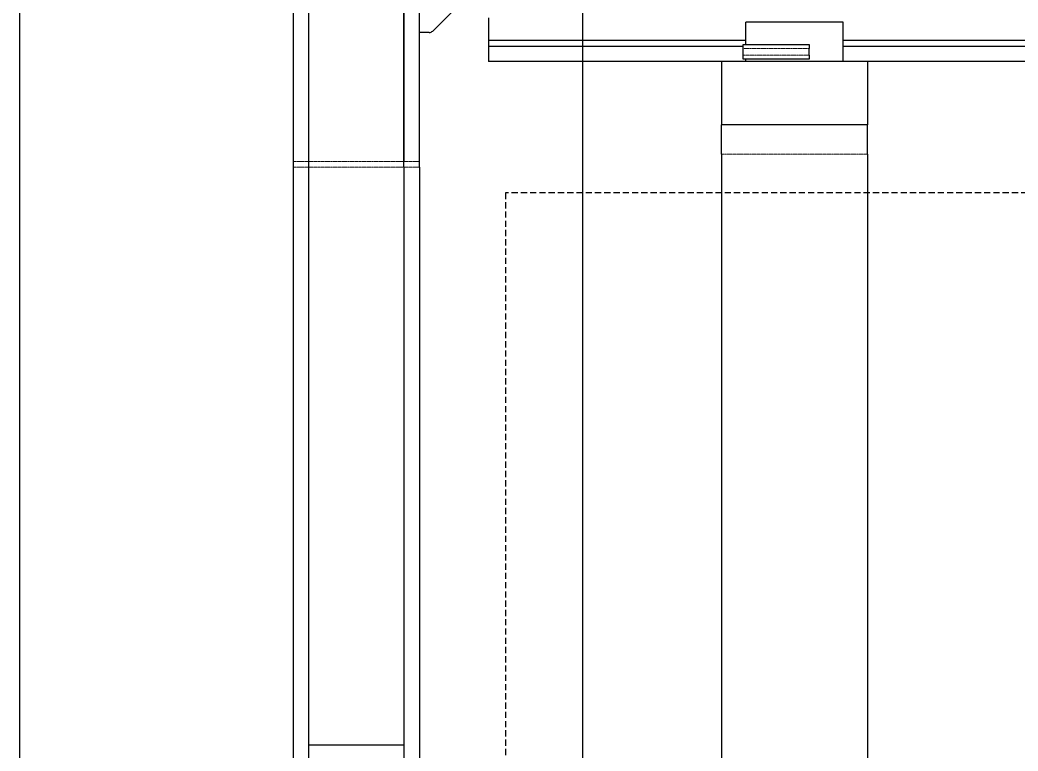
# Model space of a CAD drawing. Header units: millimetres. Extents: x -18594 to 273470, y -238787 to 48452.
# Drawn here: x 134896 to 135922, y -76037 to -75285 of the extents above; entities that cross this region are included whole.
import ezdxf

# ---------------------------------------------------------------- set-up
doc = ezdxf.new("R2010")
doc.units = ezdxf.units.MM
doc.linetypes.add('Xref AGV layout$0$HIDDEN', pattern=[9.525, 6.35, -3.175])
doc.linetypes.add('Xref AGV layout$0$PHANTOM', pattern=[2.5, 1.25, -0.25, 0.25, -0.25, 0.25, -0.25])
doc.layers.add('AM_BOR', color=4, linetype='Continuous', lineweight=25)
doc.layers.add('Xref AGV layout$0$Ndc8_F_Fast', color=5, linetype='Continuous', true_color=0x0000ff)

# ---------------------------------------------------------------- blocks, each defined once
blk = doc.blocks.new('Xref AGV layout$0$A$C343F789C')
at = {"color": 7, "linetype": 'Continuous', "lineweight": 25}
for p, q in [((2683.6, 1946.9), (1764.7, 1946.9)), ((2689.5, 1946.9), (2683.6, 1946.9)), ((2978.2, 1946.9), (2689.5, 1946.9)), ((2683.6, 1930.9), (1764.7, 1930.9)), ((2089.7, 1930.9), (2089.7, 1832.9)), ((2683.6, 1930.9), (2089.7, 1930.9)), ((2689.5, 1930.9), (2683.6, 1930.9)), ((2978.2, 1930.9), (2689.5, 1930.9)), ((2683.6, 1832.9), (1764.7, 1832.9)), ((2683.6, 1832.9), (2089.7, 1832.9)), ((2683.6, 1832.9), (2689.5, 1832.9)), ((2689.5, 1832.9), (3092.2, 1832.9)), ((3094.2, 1832.9), (2689.5, 1832.9)), ((2683.6, 1816.9), (1764.7, 1816.9)), ((2683.6, 1816.9), (2689.5, 1816.9)), ((2689.5, 1816.9), (3075.4, 1816.9)), ((2822.2, 1806.9), (2822.2, 1816.9)), ((2942.8, 1684.1), (2823.6, 1803.3)), ((2807.9, 1745.9), (2792.2, 1745.9)), ((2792.2, 1506.4), (2792.2, 1745.9)), ((2807.9, 1484.3), (2807.9, 1745.9)), ((2813.8, 1745.9), (2807.9, 1745.9)), ((2813.8, 1481.4), (2813.8, 1745.9)), ((2837.2, 1745.9), (2813.8, 1745.9)), ((2697.2, 1506.4), (357.2, 1506.4)), ((2697.2, 1506.4), (2727.2, 1506.4)), ((2792.2, 1506.4), (2727.2, 1506.4)), ((2727.2, 1356.4), (2727.2, 1506.4)), ((2792.2, 1356.4), (2792.2, 1506.4)), ((2792.2, 1481.4), (2794.7, 1481.4)), ((2794.7, 1416.4), (2794.7, 1484.3)), ((2794.7, 1484.3), (2798.7, 1484.3)), ((2798.7, 1484.3), (2805.7, 1484.3)), ((2805.7, 1484.3), (2809.7, 1484.3)), ((2809.7, 1484.3), (2809.7, 1416.4)), ((2809.7, 1481.4), (2832.8, 1481.4)), ((2832.8, 1381.4), (2832.8, 1481.4)), ((2798.7, 1416.4), (2794.7, 1416.4)), ((2798.7, 1416.4), (2805.7, 1416.4)), ((2809.7, 1416.4), (2805.7, 1416.4)), ((2792.2, 1381.4), (2832.8, 1381.4)), ((2807.9, 913.3), (2807.9, 1381.4)), ((2813.8, 910.4), (2813.8, 1381.4)), ((2697.2, 1356.4), (357.2, 1356.4)), ((2697.2, 1356.4), (2727.2, 1356.4)), ((2792.2, 1356.4), (2727.2, 1356.4)), ((2792.2, 947.4), (2792.2, 1356.4))]:
    blk.add_line(p, q, dxfattribs=at)
at = {"color": 8, "linetype": 'Xref AGV layout$0$PHANTOM', "lineweight": 18}
for p, q in [((2683.6, 1930.9), (2683.6, 1946.9)), ((2689.5, 1930.9), (2689.5, 1946.9)), ((2683.6, 1930.9), (2683.6, 1832.9)), ((2689.5, 1930.9), (2689.5, 1832.9)), ((2683.6, 1832.9), (2683.6, 1816.9)), ((2689.5, 1832.9), (2689.5, 1816.9)), ((2697.2, 1356.4), (2697.2, 1506.4)), ((2798.7, 1484.3), (2798.7, 1416.4)), ((2805.7, 1416.4), (2805.7, 1484.3))]:
    blk.add_line(p, q, dxfattribs=at)
at = {"linetype": 'Xref AGV layout$0$HIDDEN'}
for p, q in [((2657.2, 1728.4), (1492.2, 1728.4)), ((2657.2, 563.4), (2657.2, 1728.4))]:
    blk.add_line(p, q, dxfattribs=at)
at = {"color": 7, "linetype": 'Continuous', "lineweight": 25}
blk.add_arc((2827.2, 1806.9), 5, 180, 225, dxfattribs=at)
blk = doc.blocks.new('Xref AGV layout$0$Double AGV')
blk.add_lwpolyline([(31012.9, -233312), (37805.7, -233312), (37805.7, -235469.6), (31012.9, -235469.6)], close=True)
at = {"rotation": 180}
blk.add_blockref('Xref AGV layout$0$A$C343F789C', (37738.3, -233241.9), dxfattribs=at)
blk = doc.blocks.new('Xref AGV layout')
at = {"layer": 'Xref AGV layout$0$Ndc8_F_Fast'}
blk.add_lwpolyline([(135475, -76395), (135475, -73895)], dxfattribs=at)
at = {"rotation": 270}
blk.add_blockref('Xref AGV layout$0$Double AGV', (370365.8, -40382.1), dxfattribs=at)

msp = doc.modelspace()

# ---------------------------------------------------------------- block references
at = {"layer": 'AM_BOR'}
msp.add_blockref('Xref AGV layout', (0, 0), dxfattribs=at)

doc.saveas('drawing.dxf')
